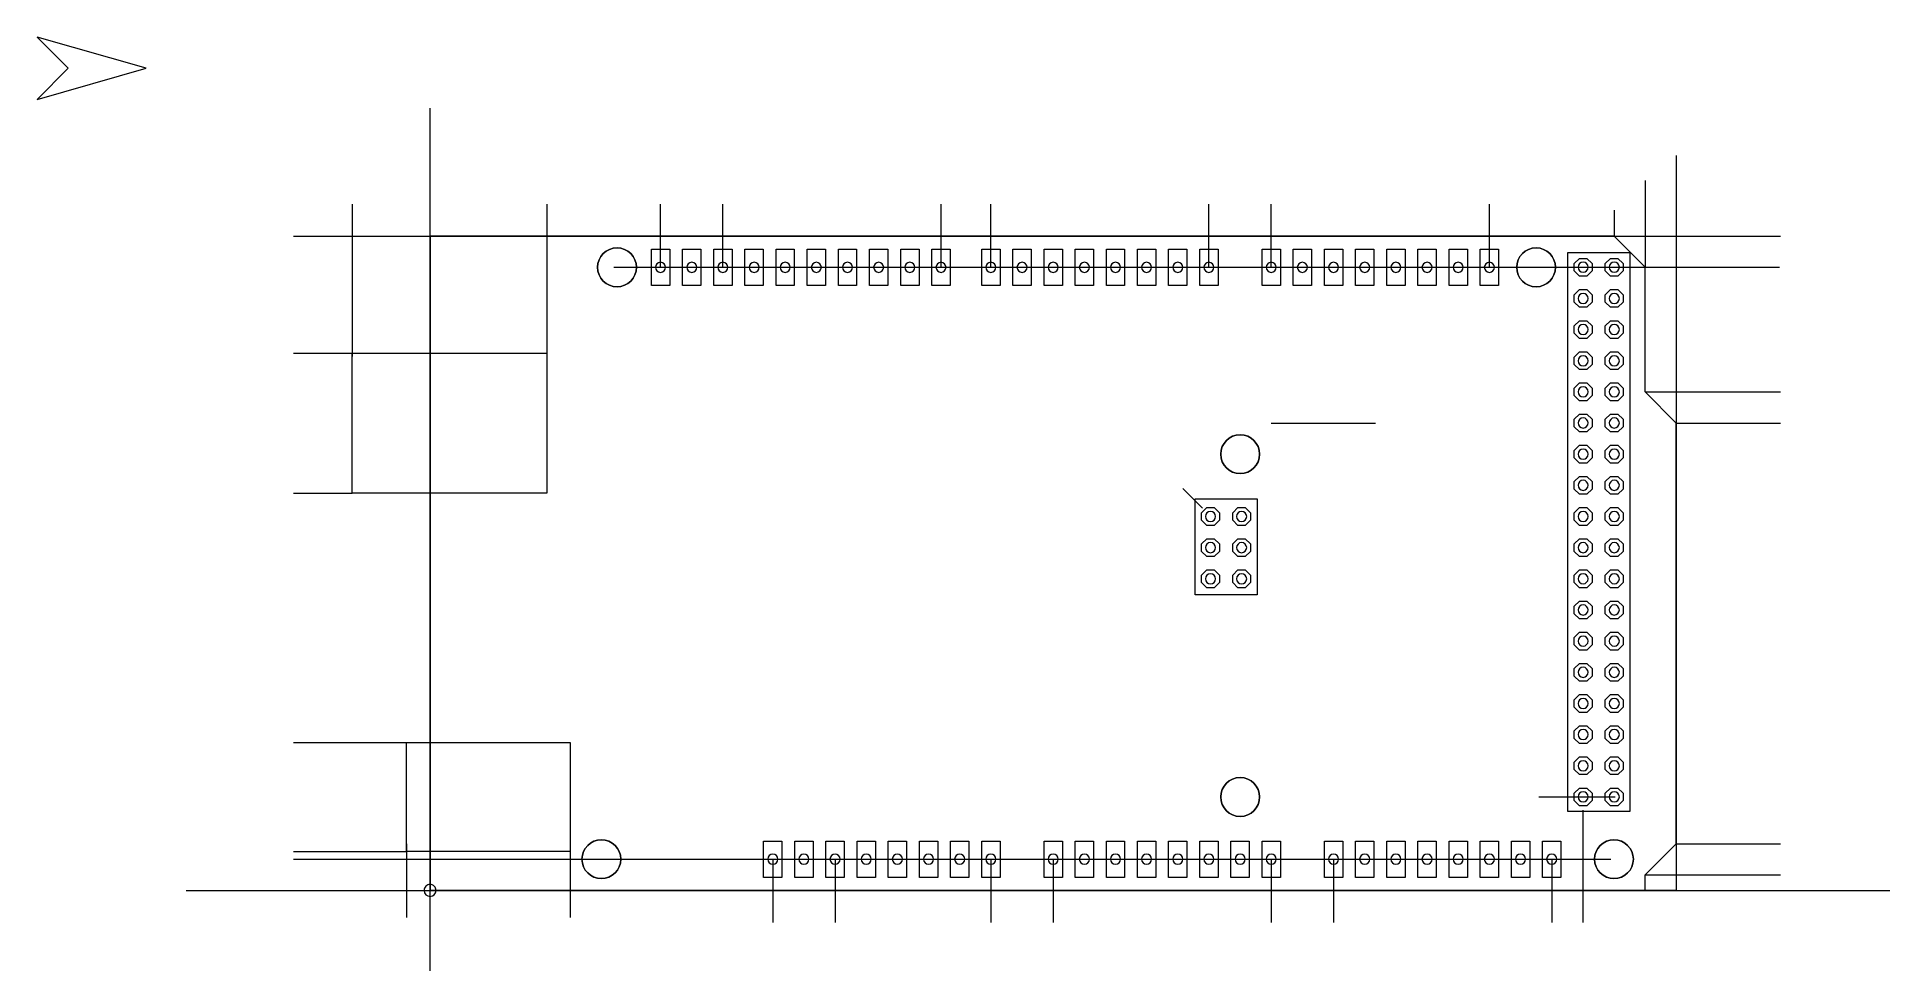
# Model space of a CAD drawing. Header units: millimetres. Extents: x -46 to 104, y -49 to 27.
import ezdxf

# ---------------------------------------------------------------- set-up
doc = ezdxf.new("R2010")
doc.units = ezdxf.units.MM
doc.layers.get('0').update_dxf_attribs({"linetype": 'CONTINUOUS', "lineweight": 0, "true_color": 0xffffff})
doc.layers.add('outline', color=2, linetype='CONTINUOUS', lineweight=0, true_color=0xffff00)
doc.layers.add('parts', color=3, linetype='CONTINUOUS', lineweight=0, true_color=0x00ff00)

msp = doc.modelspace()

# ---------------------------------------------------------------- linework, layer by layer
for centre in [(0.96, 8.7), (75.71, 8.7), (51.64, -6.5), (51.64, -34.38), (-0.31, -39.44), (82.04, -39.44)]:
    msp.add_circle(centre, 1.58)
at = {"layer": 'outline'}
for p, q in [((-14.25, 11.24), (87.11, 11.24)), ((-14.25, -41.98), (-14.25, 11.24)), ((87.11, 11.24), (87.11, -41.98)), ((87.11, -41.98), (-14.25, -41.98))]:
    msp.add_line(p, q, dxfattribs=at)
at = {"layer": 'parts'}
for p, q in [((-37.34, 24.89), (-46.21, 27.43)), ((-46.21, 27.43), (-43.68, 24.89)), ((-43.68, 24.89), (-46.21, 22.36)), ((-46.21, 22.36), (-37.34, 24.89)), ((-43.68, 24.89), (-43.68, 24.89)), ((-14.25, 11.24), (-14.25, 21.65)), ((87.11, 17.8), (87.11, -3.97)), ((84.58, 15.77), (84.58, 8.7)), ((-20.58, 13.85), (-20.58, 1.44)), ((-4.75, 13.85), (-4.75, 1.68)), ((4.5, 8.7), (4.5, 13.85)), ((9.57, 8.7), (9.57, 13.85)), ((27.31, 8.7), (27.31, 13.85)), ((31.36, 8.7), (31.36, 13.85)), ((49.1, 8.7), (49.1, 13.85)), ((54.17, 8.7), (54.17, 13.85)), ((71.91, 8.7), (71.91, 13.85)), ((82.07, 13.35), (82.07, 11.24)), ((-25.36, 11.24), (-14.25, 11.24)), ((82.07, 11.24), (-14.25, 11.24)), ((-14.25, 11.24), (-14.25, -41.98)), ((84.58, 8.7), (82.07, 11.24)), ((82.07, 11.24), (95.6, 11.24)), ((3.76, 10.19), (5.25, 10.19)), ((3.76, 7.21), (3.76, 10.19)), ((5.25, 10.19), (5.25, 7.21)), ((6.29, 10.19), (7.78, 10.19)), ((6.29, 7.21), (6.29, 10.19)), ((7.78, 10.19), (7.78, 7.21)), ((8.83, 10.19), (10.32, 10.19)), ((8.83, 7.21), (8.83, 10.19)), ((10.32, 10.19), (10.32, 7.21)), ((11.36, 10.19), (12.85, 10.19)), ((11.36, 7.21), (11.36, 10.19)), ((12.85, 10.19), (12.85, 7.21)), ((13.89, 10.19), (15.38, 10.19)), ((13.89, 7.21), (13.89, 10.19)), ((15.38, 10.19), (15.38, 7.21)), ((16.43, 10.19), (17.92, 10.19)), ((16.43, 7.21), (16.43, 10.19)), ((17.92, 10.19), (17.92, 7.21)), ((18.96, 10.19), (20.45, 10.19)), ((18.96, 7.21), (18.96, 10.19)), ((20.45, 10.19), (20.45, 7.21)), ((21.5, 10.19), (22.99, 10.19)), ((21.5, 7.21), (21.5, 10.19)), ((22.99, 10.19), (22.99, 7.21)), ((24.03, 10.19), (25.52, 10.19)), ((24.03, 7.21), (24.03, 10.19)), ((25.52, 10.19), (25.52, 7.21)), ((26.56, 10.19), (28.05, 10.19)), ((26.56, 7.21), (26.56, 10.19)), ((28.05, 10.19), (28.05, 7.21)), ((30.62, 10.19), (32.11, 10.19)), ((30.62, 7.21), (30.62, 10.19)), ((32.11, 10.19), (32.11, 7.21)), ((33.15, 10.19), (34.64, 10.19)), ((33.15, 7.21), (33.15, 10.19)), ((34.64, 10.19), (34.64, 7.21)), ((35.69, 10.19), (37.18, 10.19)), ((35.69, 7.21), (35.69, 10.19)), ((37.18, 10.19), (37.18, 7.21)), ((38.22, 10.19), (39.71, 10.19)), ((38.22, 7.21), (38.22, 10.19)), ((39.71, 10.19), (39.71, 7.21)), ((40.76, 10.19), (42.24, 10.19)), ((40.76, 7.21), (40.76, 10.19)), ((42.24, 10.19), (42.24, 7.21)), ((43.29, 10.19), (44.78, 10.19)), ((43.29, 7.21), (43.29, 10.19)), ((44.78, 10.19), (44.78, 7.21)), ((45.82, 10.19), (47.31, 10.19)), ((45.82, 7.21), (45.82, 10.19)), ((47.31, 10.19), (47.31, 7.21)), ((48.36, 10.19), (49.85, 10.19)), ((48.36, 7.21), (48.36, 10.19)), ((49.85, 10.19), (49.85, 7.21)), ((53.43, 10.19), (54.92, 10.19)), ((53.43, 7.21), (53.43, 10.19)), ((54.92, 10.19), (54.92, 7.21)), ((55.96, 10.19), (57.45, 10.19)), ((55.96, 7.21), (55.96, 10.19)), ((57.45, 10.19), (57.45, 7.21)), ((58.49, 10.19), (59.98, 10.19)), ((58.49, 7.21), (58.49, 10.19)), ((59.98, 10.19), (59.98, 7.21)), ((61.03, 10.19), (62.52, 10.19)), ((61.03, 7.21), (61.03, 10.19)), ((62.52, 10.19), (62.52, 7.21)), ((63.56, 10.19), (65.05, 10.19)), ((63.56, 7.21), (63.56, 10.19)), ((65.05, 10.19), (65.05, 7.21)), ((66.1, 10.19), (67.59, 10.19)), ((66.1, 7.21), (66.1, 10.19)), ((67.59, 10.19), (67.59, 7.21)), ((68.63, 10.19), (70.12, 10.19)), ((68.63, 7.21), (68.63, 10.19)), ((70.12, 10.19), (70.12, 7.21)), ((71.16, 10.19), (72.65, 10.19)), ((71.16, 7.21), (71.16, 10.19)), ((72.65, 10.19), (72.65, 7.21)), ((78.28, 9.9), (83.33, 9.9)), ((78.28, -35.57), (78.28, 9.9)), ((78.81, 9.01), (79.23, 9.43)), ((79.23, 9.43), (79.84, 9.43)), ((79.84, 9.43), (80.26, 9.01)), ((81.34, 9.01), (81.77, 9.43)), ((81.77, 9.43), (82.37, 9.43)), ((82.37, 9.43), (82.79, 9.01)), ((83.33, 9.9), (83.33, -35.57)), ((0.7, 8.7), (95.51, 8.7)), ((2.54, 8.7), (2.54, 8.7)), ((4.91, 8.7), (4.91, 8.7)), ((7.45, 8.7), (7.45, 8.7)), ((9.98, 8.7), (9.98, 8.7)), ((12.52, 8.7), (12.52, 8.7)), ((15.05, 8.7), (15.05, 8.7)), ((17.58, 8.7), (17.58, 8.7)), ((20.12, 8.7), (20.12, 8.7)), ((22.65, 8.7), (22.65, 8.7)), ((25.19, 8.7), (25.19, 8.7)), ((27.72, 8.7), (27.72, 8.7)), ((31.78, 8.7), (31.78, 8.7)), ((34.31, 8.7), (34.31, 8.7)), ((36.84, 8.7), (36.84, 8.7)), ((39.38, 8.7), (39.38, 8.7)), ((41.91, 8.7), (41.91, 8.7)), ((44.45, 8.7), (44.45, 8.7)), ((46.98, 8.7), (46.98, 8.7)), ((49.51, 8.7), (49.51, 8.7)), ((54.58, 8.7), (54.58, 8.7)), ((57.12, 8.7), (57.12, 8.7)), ((59.65, 8.7), (59.65, 8.7)), ((62.18, 8.7), (62.18, 8.7)), ((64.72, 8.7), (64.72, 8.7)), ((67.25, 8.7), (67.25, 8.7)), ((69.79, 8.7), (69.79, 8.7)), ((72.32, 8.7), (72.32, 8.7)), ((77.29, 8.7), (77.29, 8.7)), ((78.81, 8.41), (78.81, 9.01)), ((79.23, 7.98), (78.81, 8.41)), ((79.84, 7.98), (79.23, 7.98)), ((80.26, 8.41), (79.84, 7.98)), ((79.95, 8.71), (79.95, 8.71)), ((80.26, 9.01), (80.26, 8.41)), ((81.34, 8.41), (81.34, 9.01)), ((81.77, 7.98), (81.34, 8.41)), ((82.37, 7.98), (81.77, 7.98)), ((82.79, 8.41), (82.37, 7.98)), ((82.48, 8.71), (82.48, 8.71)), ((82.79, 9.01), (82.79, 8.41)), ((84.58, -1.43), (84.58, 8.7)), ((5.25, 7.21), (3.76, 7.21)), ((7.78, 7.21), (6.29, 7.21)), ((10.32, 7.21), (8.83, 7.21)), ((12.85, 7.21), (11.36, 7.21)), ((15.38, 7.21), (13.89, 7.21)), ((17.92, 7.21), (16.43, 7.21)), ((20.45, 7.21), (18.96, 7.21)), ((22.99, 7.21), (21.5, 7.21)), ((25.52, 7.21), (24.03, 7.21)), ((28.05, 7.21), (26.56, 7.21)), ((32.11, 7.21), (30.62, 7.21)), ((34.64, 7.21), (33.15, 7.21)), ((37.18, 7.21), (35.69, 7.21)), ((39.71, 7.21), (38.22, 7.21)), ((42.24, 7.21), (40.76, 7.21)), ((44.78, 7.21), (43.29, 7.21)), ((47.31, 7.21), (45.82, 7.21)), ((49.85, 7.21), (48.36, 7.21)), ((54.92, 7.21), (53.43, 7.21)), ((57.45, 7.21), (55.96, 7.21)), ((59.98, 7.21), (58.49, 7.21)), ((62.52, 7.21), (61.03, 7.21)), ((65.05, 7.21), (63.56, 7.21)), ((67.59, 7.21), (66.1, 7.21)), ((70.12, 7.21), (68.63, 7.21)), ((72.65, 7.21), (71.16, 7.21)), ((78.81, 6.47), (79.23, 6.9)), ((78.81, 5.87), (78.81, 6.47)), ((79.23, 6.9), (79.84, 6.9)), ((79.84, 6.9), (80.26, 6.47)), ((79.95, 6.17), (79.95, 6.17)), ((80.26, 6.47), (80.26, 5.87)), ((81.34, 6.47), (81.77, 6.9)), ((81.34, 5.87), (81.34, 6.47)), ((81.77, 6.9), (82.37, 6.9)), ((82.37, 6.9), (82.79, 6.47)), ((82.48, 6.17), (82.48, 6.17)), ((82.79, 6.47), (82.79, 5.87)), ((79.23, 5.45), (78.81, 5.87)), ((79.84, 5.45), (79.23, 5.45)), ((80.26, 5.87), (79.84, 5.45)), ((81.77, 5.45), (81.34, 5.87)), ((82.37, 5.45), (81.77, 5.45)), ((82.79, 5.87), (82.37, 5.45)), ((78.81, 3.94), (79.23, 4.36)), ((78.81, 3.34), (78.81, 3.94)), ((79.23, 2.91), (78.81, 3.34)), ((79.23, 4.36), (79.84, 4.36)), ((79.84, 4.36), (80.26, 3.94)), ((80.26, 3.34), (79.84, 2.91)), ((79.95, 3.64), (79.95, 3.64)), ((80.26, 3.94), (80.26, 3.34)), ((81.34, 3.94), (81.77, 4.36)), ((81.34, 3.34), (81.34, 3.94)), ((81.77, 2.91), (81.34, 3.34)), ((81.77, 4.36), (82.37, 4.36)), ((82.37, 4.36), (82.79, 3.94)), ((82.79, 3.34), (82.37, 2.91)), ((82.48, 3.64), (82.48, 3.64)), ((82.79, 3.94), (82.79, 3.34)), ((-25.36, 1.73), (-20.58, 1.73)), ((-20.58, 1.73), (-4.75, 1.73)), ((-20.58, -9.67), (-20.58, 1.73)), ((-4.75, 1.73), (-4.75, -9.67)), ((78.81, 1.4), (79.23, 1.83)), ((79.84, 2.91), (79.23, 2.91)), ((79.23, 1.83), (79.84, 1.83)), ((79.84, 1.83), (80.26, 1.4)), ((81.34, 1.4), (81.77, 1.83)), ((82.37, 2.91), (81.77, 2.91)), ((81.77, 1.83), (82.37, 1.83)), ((82.37, 1.83), (82.79, 1.4)), ((78.81, 0.8), (78.81, 1.4)), ((79.23, 0.38), (78.81, 0.8)), ((79.84, 0.38), (79.23, 0.38)), ((80.26, 0.8), (79.84, 0.38)), ((79.95, 1.1), (79.95, 1.1)), ((80.26, 1.4), (80.26, 0.8)), ((81.34, 0.8), (81.34, 1.4)), ((81.77, 0.38), (81.34, 0.8)), ((82.37, 0.38), (81.77, 0.38)), ((82.79, 0.8), (82.37, 0.38)), ((82.48, 1.1), (82.48, 1.1)), ((82.79, 1.4), (82.79, 0.8)), ((78.81, -1.13), (79.23, -0.7)), ((78.81, -1.73), (78.81, -1.13)), ((79.23, -0.7), (79.84, -0.7)), ((79.84, -0.7), (80.26, -1.13)), ((79.95, -1.43), (79.95, -1.43)), ((80.26, -1.13), (80.26, -1.73)), ((81.34, -1.13), (81.77, -0.7)), ((81.34, -1.73), (81.34, -1.13)), ((81.77, -0.7), (82.37, -0.7)), ((82.37, -0.7), (82.79, -1.13)), ((82.48, -1.43), (82.48, -1.43)), ((82.79, -1.13), (82.79, -1.73)), ((87.11, -3.97), (84.58, -1.43)), ((84.58, -1.43), (95.6, -1.43)), ((79.23, -2.16), (78.81, -1.73)), ((79.84, -2.16), (79.23, -2.16)), ((80.26, -1.73), (79.84, -2.16)), ((81.77, -2.16), (81.34, -1.73)), ((82.37, -2.16), (81.77, -2.16)), ((82.79, -1.73), (82.37, -2.16)), ((54.17, -3.97), (62.66, -3.97)), ((78.81, -3.66), (79.23, -3.24)), ((78.81, -4.26), (78.81, -3.66)), ((79.23, -4.69), (78.81, -4.26)), ((79.23, -3.24), (79.84, -3.24)), ((79.84, -3.24), (80.26, -3.66)), ((80.26, -4.26), (79.84, -4.69)), ((79.95, -3.96), (79.95, -3.96)), ((80.26, -3.66), (80.26, -4.26)), ((81.34, -3.66), (81.77, -3.24)), ((81.34, -4.26), (81.34, -3.66)), ((81.77, -4.69), (81.34, -4.26)), ((81.77, -3.24), (82.37, -3.24)), ((82.37, -3.24), (82.79, -3.66)), ((82.79, -4.26), (82.37, -4.69)), ((82.48, -3.96), (82.48, -3.96)), ((82.79, -3.66), (82.79, -4.26)), ((87.11, -38.18), (87.11, -3.97)), ((87.11, -3.97), (95.6, -3.97)), ((78.81, -6.2), (79.23, -5.77)), ((79.84, -4.69), (79.23, -4.69)), ((79.23, -5.77), (79.84, -5.77)), ((79.84, -5.77), (80.26, -6.2)), ((81.34, -6.2), (81.77, -5.77)), ((82.37, -4.69), (81.77, -4.69)), ((81.77, -5.77), (82.37, -5.77)), ((82.37, -5.77), (82.79, -6.2)), ((53.22, -6.5), (53.22, -6.5)), ((78.81, -6.8), (78.81, -6.2)), ((79.23, -7.22), (78.81, -6.8)), ((79.84, -7.22), (79.23, -7.22)), ((80.26, -6.8), (79.84, -7.22)), ((79.95, -6.5), (79.95, -6.5)), ((80.26, -6.2), (80.26, -6.8)), ((81.34, -6.8), (81.34, -6.2)), ((81.77, -7.22), (81.34, -6.8)), ((82.37, -7.22), (81.77, -7.22)), ((82.79, -6.8), (82.37, -7.22)), ((82.48, -6.5), (82.48, -6.5)), ((82.79, -6.2), (82.79, -6.8)), ((78.81, -8.73), (79.23, -8.31)), ((78.81, -9.33), (78.81, -8.73)), ((79.23, -8.31), (79.84, -8.31)), ((79.84, -8.31), (80.26, -8.73)), ((79.95, -9.03), (79.95, -9.03)), ((80.26, -8.73), (80.26, -9.33)), ((81.34, -8.73), (81.77, -8.31)), ((81.34, -9.33), (81.34, -8.73)), ((81.77, -8.31), (82.37, -8.31)), ((82.37, -8.31), (82.79, -8.73)), ((82.48, -9.03), (82.48, -9.03)), ((82.79, -8.73), (82.79, -9.33)), ((-25.36, -9.67), (-20.58, -9.67)), ((-4.75, -9.67), (-20.58, -9.67)), ((46.98, -9.29), (48.57, -10.88)), ((47.97, -10.14), (53.03, -10.14)), ((47.97, -17.93), (47.97, -10.14)), ((53.03, -10.14), (53.03, -17.93)), ((79.23, -9.76), (78.81, -9.33)), ((79.84, -9.76), (79.23, -9.76)), ((80.26, -9.33), (79.84, -9.76)), ((81.77, -9.76), (81.34, -9.33)), ((82.37, -9.76), (81.77, -9.76)), ((82.79, -9.33), (82.37, -9.76)), ((48.5, -11.27), (48.93, -10.84)), ((48.5, -11.87), (48.5, -11.27)), ((48.93, -12.3), (48.5, -11.87)), ((48.93, -10.84), (49.53, -10.84)), ((49.53, -10.84), (49.95, -11.27)), ((49.95, -11.87), (49.53, -12.3)), ((49.64, -11.57), (49.64, -11.57)), ((49.95, -11.27), (49.95, -11.87)), ((51.04, -11.27), (51.46, -10.84)), ((51.04, -11.87), (51.04, -11.27)), ((51.46, -12.3), (51.04, -11.87)), ((51.46, -10.84), (52.06, -10.84)), ((52.06, -10.84), (52.49, -11.27)), ((52.49, -11.87), (52.06, -12.3)), ((52.17, -11.57), (52.17, -11.57)), ((52.49, -11.27), (52.49, -11.87)), ((78.81, -11.27), (79.23, -10.84)), ((78.81, -11.87), (78.81, -11.27)), ((79.23, -12.29), (78.81, -11.87)), ((79.23, -10.84), (79.84, -10.84)), ((79.84, -10.84), (80.26, -11.27)), ((80.26, -11.87), (79.84, -12.29)), ((79.95, -11.57), (79.95, -11.57)), ((80.26, -11.27), (80.26, -11.87)), ((81.34, -11.27), (81.77, -10.84)), ((81.34, -11.87), (81.34, -11.27)), ((81.77, -12.29), (81.34, -11.87)), ((81.77, -10.84), (82.37, -10.84)), ((82.37, -10.84), (82.79, -11.27)), ((82.79, -11.87), (82.37, -12.29)), ((82.48, -11.57), (82.48, -11.57)), ((82.79, -11.27), (82.79, -11.87)), ((48.5, -13.8), (48.93, -13.38)), ((49.53, -12.3), (48.93, -12.3)), ((48.93, -13.38), (49.53, -13.38)), ((49.53, -13.38), (49.95, -13.8)), ((51.04, -13.8), (51.46, -13.38)), ((52.06, -12.3), (51.46, -12.3)), ((51.46, -13.38), (52.06, -13.38)), ((52.06, -13.38), (52.49, -13.8)), ((78.81, -13.8), (79.23, -13.37)), ((79.84, -12.29), (79.23, -12.29)), ((79.23, -13.37), (79.84, -13.37)), ((79.84, -13.37), (80.26, -13.8)), ((81.34, -13.8), (81.77, -13.37)), ((82.37, -12.29), (81.77, -12.29)), ((81.77, -13.37), (82.37, -13.37)), ((82.37, -13.37), (82.79, -13.8)), ((48.5, -14.4), (48.5, -13.8)), ((48.93, -14.83), (48.5, -14.4)), ((49.53, -14.83), (48.93, -14.83)), ((49.95, -14.4), (49.53, -14.83)), ((49.64, -14.1), (49.64, -14.1)), ((49.95, -13.8), (49.95, -14.4)), ((51.04, -14.4), (51.04, -13.8)), ((51.46, -14.83), (51.04, -14.4)), ((52.06, -14.83), (51.46, -14.83)), ((52.49, -14.4), (52.06, -14.83)), ((52.17, -14.1), (52.17, -14.1)), ((52.49, -13.8), (52.49, -14.4)), ((78.81, -14.4), (78.81, -13.8)), ((79.23, -14.83), (78.81, -14.4)), ((79.84, -14.83), (79.23, -14.83)), ((80.26, -14.4), (79.84, -14.83)), ((79.95, -14.1), (79.95, -14.1)), ((80.26, -13.8), (80.26, -14.4)), ((81.34, -14.4), (81.34, -13.8)), ((81.77, -14.83), (81.34, -14.4)), ((82.37, -14.83), (81.77, -14.83)), ((82.79, -14.4), (82.37, -14.83)), ((82.48, -14.1), (82.48, -14.1)), ((82.79, -13.8), (82.79, -14.4)), ((48.5, -16.34), (48.93, -15.91)), ((48.5, -16.94), (48.5, -16.34)), ((48.93, -15.91), (49.53, -15.91)), ((49.53, -15.91), (49.95, -16.34)), ((49.95, -16.34), (49.95, -16.94)), ((51.04, -16.34), (51.46, -15.91)), ((51.04, -16.94), (51.04, -16.34)), ((51.46, -15.91), (52.06, -15.91)), ((52.06, -15.91), (52.49, -16.34)), ((52.49, -16.34), (52.49, -16.94)), ((78.81, -16.33), (79.23, -15.91)), ((78.81, -16.93), (78.81, -16.33)), ((79.23, -15.91), (79.84, -15.91)), ((79.84, -15.91), (80.26, -16.33)), ((80.26, -16.33), (80.26, -16.93)), ((81.34, -16.33), (81.77, -15.91)), ((81.34, -16.93), (81.34, -16.33)), ((81.77, -15.91), (82.37, -15.91)), ((82.37, -15.91), (82.79, -16.33)), ((82.79, -16.33), (82.79, -16.93)), ((53.03, -17.93), (47.97, -17.93)), ((48.93, -17.36), (48.5, -16.94)), ((49.53, -17.36), (48.93, -17.36)), ((49.95, -16.94), (49.53, -17.36)), ((49.64, -16.64), (49.64, -16.64)), ((51.46, -17.36), (51.04, -16.94)), ((52.06, -17.36), (51.46, -17.36)), ((52.49, -16.94), (52.06, -17.36)), ((52.17, -16.64), (52.17, -16.64)), ((79.23, -17.36), (78.81, -16.93)), ((79.84, -17.36), (79.23, -17.36)), ((80.26, -16.93), (79.84, -17.36)), ((79.95, -16.63), (79.95, -16.63)), ((81.77, -17.36), (81.34, -16.93)), ((82.37, -17.36), (81.77, -17.36)), ((82.79, -16.93), (82.37, -17.36)), ((82.48, -16.63), (82.48, -16.63)), ((78.81, -18.87), (79.23, -18.44)), ((78.81, -19.47), (78.81, -18.87)), ((79.23, -19.89), (78.81, -19.47)), ((79.23, -18.44), (79.84, -18.44)), ((79.84, -18.44), (80.26, -18.87)), ((80.26, -19.47), (79.84, -19.89)), ((79.95, -19.17), (79.95, -19.17)), ((80.26, -18.87), (80.26, -19.47)), ((81.34, -18.87), (81.77, -18.44)), ((81.34, -19.47), (81.34, -18.87)), ((81.77, -19.89), (81.34, -19.47)), ((81.77, -18.44), (82.37, -18.44)), ((82.37, -18.44), (82.79, -18.87)), ((82.79, -19.47), (82.37, -19.89)), ((82.48, -19.17), (82.48, -19.17)), ((82.79, -18.87), (82.79, -19.47)), ((78.81, -21.4), (79.23, -20.98)), ((79.84, -19.89), (79.23, -19.89)), ((79.23, -20.98), (79.84, -20.98)), ((79.84, -20.98), (80.26, -21.4)), ((81.34, -21.4), (81.77, -20.98)), ((82.37, -19.89), (81.77, -19.89)), ((81.77, -20.98), (82.37, -20.98)), ((82.37, -20.98), (82.79, -21.4)), ((78.81, -22), (78.81, -21.4)), ((79.23, -22.43), (78.81, -22)), ((79.84, -22.43), (79.23, -22.43)), ((80.26, -22), (79.84, -22.43)), ((79.95, -21.7), (79.95, -21.7)), ((80.26, -21.4), (80.26, -22)), ((81.34, -22), (81.34, -21.4)), ((81.77, -22.43), (81.34, -22)), ((82.37, -22.43), (81.77, -22.43)), ((82.79, -22), (82.37, -22.43)), ((82.48, -21.7), (82.48, -21.7)), ((82.79, -21.4), (82.79, -22)), ((78.81, -23.94), (79.23, -23.51)), ((78.81, -24.54), (78.81, -23.94)), ((79.23, -23.51), (79.84, -23.51)), ((79.84, -23.51), (80.26, -23.94)), ((80.26, -23.94), (80.26, -24.54)), ((81.34, -23.94), (81.77, -23.51)), ((81.34, -24.54), (81.34, -23.94)), ((81.77, -23.51), (82.37, -23.51)), ((82.37, -23.51), (82.79, -23.94)), ((82.79, -23.94), (82.79, -24.54)), ((79.23, -24.96), (78.81, -24.54)), ((79.84, -24.96), (79.23, -24.96)), ((80.26, -24.54), (79.84, -24.96)), ((79.95, -24.24), (79.95, -24.24)), ((81.77, -24.96), (81.34, -24.54)), ((82.37, -24.96), (81.77, -24.96)), ((82.79, -24.54), (82.37, -24.96)), ((82.48, -24.24), (82.48, -24.24)), ((78.81, -26.47), (79.23, -26.05)), ((78.81, -27.07), (78.81, -26.47)), ((79.23, -27.5), (78.81, -27.07)), ((79.23, -26.05), (79.84, -26.05)), ((79.84, -26.05), (80.26, -26.47)), ((80.26, -27.07), (79.84, -27.5)), ((79.95, -26.77), (79.95, -26.77)), ((80.26, -26.47), (80.26, -27.07)), ((81.34, -26.47), (81.77, -26.05)), ((81.34, -27.07), (81.34, -26.47)), ((81.77, -27.5), (81.34, -27.07)), ((81.77, -26.05), (82.37, -26.05)), ((82.37, -26.05), (82.79, -26.47)), ((82.79, -27.07), (82.37, -27.5)), ((82.48, -26.77), (82.48, -26.77)), ((82.79, -26.47), (82.79, -27.07)), ((78.81, -29), (79.23, -28.58)), ((79.84, -27.5), (79.23, -27.5)), ((79.23, -28.58), (79.84, -28.58)), ((79.84, -28.58), (80.26, -29)), ((81.34, -29), (81.77, -28.58)), ((82.37, -27.5), (81.77, -27.5)), ((81.77, -28.58), (82.37, -28.58)), ((82.37, -28.58), (82.79, -29)), ((-25.36, -29.94), (-16.15, -29.94)), ((-16.15, -29.94), (-2.85, -29.94)), ((-16.15, -38.81), (-16.15, -29.94)), ((-2.85, -29.94), (-2.85, -38.81)), ((78.81, -29.61), (78.81, -29)), ((79.23, -30.03), (78.81, -29.61)), ((79.84, -30.03), (79.23, -30.03)), ((80.26, -29.61), (79.84, -30.03)), ((79.95, -29.3), (79.95, -29.3)), ((80.26, -29), (80.26, -29.61)), ((81.34, -29.61), (81.34, -29)), ((81.77, -30.03), (81.34, -29.61)), ((82.37, -30.03), (81.77, -30.03)), ((82.79, -29.61), (82.37, -30.03)), ((82.48, -29.3), (82.48, -29.3)), ((82.79, -29), (82.79, -29.61)), ((78.81, -31.54), (79.23, -31.11)), ((78.81, -32.14), (78.81, -31.54)), ((79.23, -31.11), (79.84, -31.11)), ((79.84, -31.11), (80.26, -31.54)), ((80.26, -31.54), (80.26, -32.14)), ((81.34, -31.54), (81.77, -31.11)), ((81.34, -32.14), (81.34, -31.54)), ((81.77, -31.11), (82.37, -31.11)), ((82.37, -31.11), (82.79, -31.54)), ((82.79, -31.54), (82.79, -32.14)), ((79.23, -32.56), (78.81, -32.14)), ((79.84, -32.56), (79.23, -32.56)), ((80.26, -32.14), (79.84, -32.56)), ((79.95, -31.84), (79.95, -31.84)), ((81.77, -32.56), (81.34, -32.14)), ((82.37, -32.56), (81.77, -32.56)), ((82.79, -32.14), (82.37, -32.56)), ((82.48, -31.84), (82.48, -31.84)), ((53.22, -34.38), (53.22, -34.38)), ((75.94, -34.37), (82.14, -34.37)), ((78.81, -34.07), (79.23, -33.65)), ((78.81, -34.67), (78.81, -34.07)), ((79.23, -33.65), (79.84, -33.65)), ((79.84, -33.65), (80.26, -34.07)), ((79.95, -34.37), (79.95, -34.37)), ((80.26, -34.07), (80.26, -34.67)), ((81.34, -34.07), (81.77, -33.65)), ((81.34, -34.67), (81.34, -34.07)), ((81.77, -33.65), (82.37, -33.65)), ((82.37, -33.65), (82.79, -34.07)), ((82.48, -34.37), (82.48, -34.37)), ((82.79, -34.07), (82.79, -34.67)), ((83.33, -35.57), (78.28, -35.57)), ((79.23, -35.1), (78.81, -34.67)), ((79.84, -35.1), (79.23, -35.1)), ((79.51, -35.45), (79.51, -44.59)), ((80.26, -34.67), (79.84, -35.1)), ((81.77, -35.1), (81.34, -34.67)), ((82.37, -35.1), (81.77, -35.1)), ((82.79, -34.67), (82.37, -35.1)), ((-25.36, -38.81), (-16.15, -38.81)), ((-16.15, -38.18), (-16.15, -41.98)), ((-2.85, -38.81), (-16.15, -38.81)), ((-2.85, -38.18), (-2.85, -41.98)), ((12.88, -37.96), (14.37, -37.96)), ((12.88, -40.93), (12.88, -37.96)), ((14.37, -37.96), (14.37, -40.93)), ((15.42, -37.96), (16.9, -37.96)), ((15.42, -40.93), (15.42, -37.96)), ((16.9, -37.96), (16.9, -40.93)), ((17.95, -37.96), (19.44, -37.96)), ((17.95, -40.93), (17.95, -37.96)), ((19.44, -37.96), (19.44, -40.93)), ((20.48, -37.96), (21.97, -37.96)), ((20.48, -40.93), (20.48, -37.96)), ((21.97, -37.96), (21.97, -40.93)), ((23.02, -37.96), (24.51, -37.96)), ((23.02, -40.93), (23.02, -37.96)), ((24.51, -37.96), (24.51, -40.93)), ((25.55, -37.96), (27.04, -37.96)), ((25.55, -40.93), (25.55, -37.96)), ((27.04, -37.96), (27.04, -40.93)), ((28.09, -37.96), (29.57, -37.96)), ((28.09, -40.93), (28.09, -37.96)), ((29.57, -37.96), (29.57, -40.93)), ((30.62, -37.96), (32.11, -37.96)), ((30.62, -40.93), (30.62, -37.96)), ((32.11, -37.96), (32.11, -40.93)), ((35.69, -37.96), (37.18, -37.96)), ((35.69, -40.93), (35.69, -37.96)), ((37.18, -37.96), (37.18, -40.93)), ((38.22, -37.96), (39.71, -37.96)), ((38.22, -40.93), (38.22, -37.96)), ((39.71, -37.96), (39.71, -40.93)), ((40.76, -37.96), (42.24, -37.96)), ((40.76, -40.93), (40.76, -37.96)), ((42.24, -37.96), (42.24, -40.93)), ((43.29, -37.96), (44.78, -37.96)), ((43.29, -40.93), (43.29, -37.96)), ((44.78, -37.96), (44.78, -40.93)), ((45.82, -37.96), (47.31, -37.96)), ((45.82, -40.93), (45.82, -37.96)), ((47.31, -37.96), (47.31, -40.93)), ((48.36, -37.96), (49.85, -37.96)), ((48.36, -40.93), (48.36, -37.96)), ((49.85, -37.96), (49.85, -40.93)), ((50.89, -37.96), (52.38, -37.96)), ((50.89, -40.93), (50.89, -37.96)), ((52.38, -37.96), (52.38, -40.93)), ((53.43, -37.96), (54.92, -37.96)), ((53.43, -40.93), (53.43, -37.96)), ((54.92, -37.96), (54.92, -40.93)), ((58.49, -37.96), (59.98, -37.96)), ((58.49, -40.93), (58.49, -37.96)), ((59.98, -37.96), (59.98, -40.93)), ((61.03, -37.96), (62.52, -37.96)), ((61.03, -40.93), (61.03, -37.96)), ((62.52, -37.96), (62.52, -40.93)), ((63.56, -37.96), (65.05, -37.96)), ((63.56, -40.93), (63.56, -37.96)), ((65.05, -37.96), (65.05, -40.93)), ((66.1, -37.96), (67.59, -37.96)), ((66.1, -40.93), (66.1, -37.96)), ((67.59, -37.96), (67.59, -40.93)), ((68.63, -37.96), (70.12, -37.96)), ((68.63, -40.93), (68.63, -37.96)), ((70.12, -37.96), (70.12, -40.93)), ((71.16, -37.96), (72.65, -37.96)), ((71.16, -40.93), (71.16, -37.96)), ((72.65, -37.96), (72.65, -40.93)), ((73.7, -37.96), (75.19, -37.96)), ((73.7, -40.93), (73.7, -37.96)), ((75.19, -37.96), (75.19, -40.93)), ((76.23, -37.96), (77.72, -37.96)), ((76.23, -40.93), (76.23, -37.96)), ((77.72, -37.96), (77.72, -40.93)), ((84.58, -40.71), (87.11, -38.18)), ((87.11, -38.18), (95.6, -38.18)), ((-25.36, -39.44), (81.78, -39.44)), ((1.27, -39.44), (1.27, -39.44)), ((13.63, -39.44), (13.63, -44.59)), ((14.04, -39.44), (14.04, -39.44)), ((16.57, -39.44), (16.57, -39.44)), ((18.69, -39.44), (18.69, -44.59)), ((19.11, -39.44), (19.11, -39.44)), ((21.64, -39.44), (21.64, -39.44)), ((24.17, -39.44), (24.17, -39.44)), ((26.71, -39.44), (26.71, -39.44)), ((29.24, -39.44), (29.24, -39.44)), ((31.36, -39.44), (31.36, -44.59)), ((31.78, -39.44), (31.78, -39.44)), ((36.43, -39.44), (36.43, -44.59)), ((36.84, -39.44), (36.84, -39.44)), ((39.38, -39.44), (39.38, -39.44)), ((41.91, -39.44), (41.91, -39.44)), ((44.45, -39.44), (44.45, -39.44)), ((46.98, -39.44), (46.98, -39.44)), ((49.51, -39.44), (49.51, -39.44)), ((52.05, -39.44), (52.05, -39.44)), ((54.17, -39.44), (54.17, -44.59)), ((54.58, -39.44), (54.58, -39.44)), ((59.24, -39.44), (59.24, -44.59)), ((59.65, -39.44), (59.65, -39.44)), ((62.18, -39.44), (62.18, -39.44)), ((64.72, -39.44), (64.72, -39.44)), ((67.25, -39.44), (67.25, -39.44)), ((69.79, -39.44), (69.79, -39.44)), ((72.32, -39.44), (72.32, -39.44)), ((74.85, -39.44), (74.85, -39.44)), ((76.98, -39.44), (76.98, -44.59)), ((77.39, -39.44), (77.39, -39.44)), ((83.63, -39.44), (83.63, -39.44)), ((-34.09, -41.98), (-14.25, -41.98)), ((-16.15, -41.98), (-16.15, -44.17)), ((-14.25, -41.98), (84.58, -41.98)), ((-14.25, -48.53), (-14.25, -41.98)), ((-13.76, -41.98), (-13.76, -41.98)), ((-2.85, -41.98), (-2.85, -44.17)), ((14.37, -40.93), (12.88, -40.93)), ((16.9, -40.93), (15.42, -40.93)), ((19.44, -40.93), (17.95, -40.93)), ((21.97, -40.93), (20.48, -40.93)), ((24.51, -40.93), (23.02, -40.93)), ((27.04, -40.93), (25.55, -40.93)), ((29.57, -40.93), (28.09, -40.93)), ((32.11, -40.93), (30.62, -40.93)), ((37.18, -40.93), (35.69, -40.93)), ((39.71, -40.93), (38.22, -40.93)), ((42.24, -40.93), (40.76, -40.93)), ((44.78, -40.93), (43.29, -40.93)), ((47.31, -40.93), (45.82, -40.93)), ((49.85, -40.93), (48.36, -40.93)), ((52.38, -40.93), (50.89, -40.93)), ((54.92, -40.93), (53.43, -40.93)), ((59.98, -40.93), (58.49, -40.93)), ((62.52, -40.93), (61.03, -40.93)), ((65.05, -40.93), (63.56, -40.93)), ((67.59, -40.93), (66.1, -40.93)), ((70.12, -40.93), (68.63, -40.93)), ((72.65, -40.93), (71.16, -40.93)), ((75.19, -40.93), (73.7, -40.93)), ((77.72, -40.93), (76.23, -40.93)), ((84.58, -41.98), (84.58, -40.71)), ((84.58, -40.71), (95.6, -40.71)), ((84.58, -41.98), (104.49, -41.98))]:
    msp.add_line(p, q, dxfattribs=at)
for centre, radius, start, end in [((0.96, 8.7), 1.58, 90.0001, 179.9999), ((0.96, 8.7), 1.58, 0.0002, 89.9998), ((4.5, 8.7), 0.411, 90.0001, 179.9997), ((4.5, 8.7), 0.411, 0.0003, 89.9999), ((7.04, 8.7), 0.411, 90.0001, 179.9997), ((7.04, 8.7), 0.411, 0.0003, 89.9999), ((9.57, 8.7), 0.411, 90.0001, 179.9997), ((9.57, 8.7), 0.411, 0.0003, 89.9999), ((12.11, 8.7), 0.411, 90.0001, 179.9997), ((12.11, 8.7), 0.411, 0.0003, 89.9999), ((14.64, 8.7), 0.411, 90.0001, 179.9997), ((14.64, 8.7), 0.411, 0.0003, 89.9999), ((17.17, 8.7), 0.411, 90.0001, 179.9997), ((17.17, 8.7), 0.411, 0.0003, 89.9999), ((19.71, 8.7), 0.411, 90.0001, 179.9997), ((19.71, 8.7), 0.411, 0.0003, 89.9999), ((22.24, 8.7), 0.411, 90.0001, 179.9997), ((22.24, 8.7), 0.411, 0.0003, 89.9999), ((24.78, 8.7), 0.411, 90.0001, 179.9997), ((24.78, 8.7), 0.411, 0.0003, 89.9999), ((27.31, 8.7), 0.411, 90.0001, 179.9997), ((27.31, 8.7), 0.411, 0.0003, 89.9999), ((31.36, 8.7), 0.411, 90.0001, 179.9997), ((31.36, 8.7), 0.411, 0.0003, 89.9999), ((33.9, 8.7), 0.411, 90.0001, 179.9997), ((33.9, 8.7), 0.411, 0.0003, 89.9999), ((36.43, 8.7), 0.411, 90.0001, 179.9997), ((36.43, 8.7), 0.411, 0.0003, 89.9999), ((38.97, 8.7), 0.411, 90.0001, 179.9997), ((38.97, 8.7), 0.411, 0.0003, 89.9999), ((41.5, 8.7), 0.411, 90.0001, 179.9997), ((41.5, 8.7), 0.411, 0.0003, 89.9999), ((44.03, 8.7), 0.411, 90.0001, 179.9997), ((44.03, 8.7), 0.411, 0.0003, 89.9999), ((46.57, 8.7), 0.411, 90.0001, 179.9997), ((46.57, 8.7), 0.411, 0.0003, 89.9999), ((49.1, 8.7), 0.411, 90.0001, 179.9997), ((49.1, 8.7), 0.411, 0.0003, 89.9999), ((54.17, 8.7), 0.411, 90.0001, 179.9997), ((54.17, 8.7), 0.411, 0.0003, 89.9999), ((56.7, 8.7), 0.411, 90.0001, 179.9997), ((56.7, 8.7), 0.411, 0.0003, 89.9999), ((59.24, 8.7), 0.411, 90.0001, 179.9997), ((59.24, 8.7), 0.411, 0.0003, 89.9999), ((61.77, 8.7), 0.411, 90.0001, 179.9997), ((61.77, 8.7), 0.411, 0.0003, 89.9999), ((64.31, 8.7), 0.411, 90.0001, 179.9997), ((64.31, 8.7), 0.411, 0.0003, 89.9999), ((66.84, 8.7), 0.411, 90.0001, 179.9997), ((66.84, 8.7), 0.411, 0.0003, 89.9999), ((69.37, 8.7), 0.411, 90.0001, 179.9997), ((69.37, 8.7), 0.411, 0.0003, 89.9999), ((71.91, 8.7), 0.411, 90.0001, 179.9997), ((71.91, 8.7), 0.411, 0.0003, 89.9999), ((75.71, 8.7), 1.58, 90.0001, 179.9999), ((75.71, 8.7), 1.58, 0.0002, 89.9998), ((79.53, 8.71), 0.411, 90.0001, 179.9997), ((79.53, 8.71), 0.411, 0.0003, 89.9999), ((82.07, 8.71), 0.411, 90.0001, 179.9997), ((82.07, 8.71), 0.411, 0.0003, 89.9999), ((0.96, 8.7), 1.58, 179.9999, 269.9999), ((0.96, 8.7), 1.58, 270.0003, 0), ((4.5, 8.7), 0.411, 179.9999, 269.9998), ((4.5, 8.7), 0.411, 270.0002, 0.0001), ((7.04, 8.7), 0.411, 179.9999, 269.9998), ((7.04, 8.7), 0.411, 270.0002, 0.0001), ((9.57, 8.7), 0.411, 179.9999, 269.9998), ((9.57, 8.7), 0.411, 270.0002, 0.0001), ((12.11, 8.7), 0.411, 179.9999, 269.9998), ((12.11, 8.7), 0.411, 270.0002, 0.0001), ((14.64, 8.7), 0.411, 179.9999, 269.9998), ((14.64, 8.7), 0.411, 270.0002, 0.0001), ((17.17, 8.7), 0.411, 179.9999, 269.9998), ((17.17, 8.7), 0.411, 270.0002, 0.0001), ((19.71, 8.7), 0.411, 179.9999, 269.9998), ((19.71, 8.7), 0.411, 270.0002, 0.0001), ((22.24, 8.7), 0.411, 179.9999, 269.9998), ((22.24, 8.7), 0.411, 270.0002, 0.0001), ((24.78, 8.7), 0.411, 179.9999, 269.9998), ((24.78, 8.7), 0.411, 270.0002, 0.0001), ((27.31, 8.7), 0.411, 179.9999, 269.9998), ((27.31, 8.7), 0.411, 270.0002, 0.0001), ((31.36, 8.7), 0.411, 179.9999, 269.9998), ((31.36, 8.7), 0.411, 270.0002, 0.0001), ((33.9, 8.7), 0.411, 179.9999, 269.9998), ((33.9, 8.7), 0.411, 270.0002, 0.0001), ((36.43, 8.7), 0.411, 179.9999, 269.9998), ((36.43, 8.7), 0.411, 270.0002, 0.0001), ((38.97, 8.7), 0.411, 179.9999, 269.9998), ((38.97, 8.7), 0.411, 270.0002, 0.0001), ((41.5, 8.7), 0.411, 179.9999, 269.9998), ((41.5, 8.7), 0.411, 270.0002, 0.0001), ((44.03, 8.7), 0.411, 179.9999, 269.9998), ((44.03, 8.7), 0.411, 270.0002, 0.0001), ((46.57, 8.7), 0.411, 179.9999, 269.9998), ((46.57, 8.7), 0.411, 270.0002, 0.0001), ((49.1, 8.7), 0.411, 179.9999, 269.9998), ((49.1, 8.7), 0.411, 270.0002, 0.0001), ((54.17, 8.7), 0.411, 179.9999, 269.9998), ((54.17, 8.7), 0.411, 270.0002, 0.0001), ((56.7, 8.7), 0.411, 179.9999, 269.9998), ((56.7, 8.7), 0.411, 270.0002, 0.0001), ((59.24, 8.7), 0.411, 179.9999, 269.9998), ((59.24, 8.7), 0.411, 270.0002, 0.0001), ((61.77, 8.7), 0.411, 179.9999, 269.9998), ((61.77, 8.7), 0.411, 270.0002, 0.0001), ((64.31, 8.7), 0.411, 179.9999, 269.9998), ((64.31, 8.7), 0.411, 270.0002, 0.0001), ((66.84, 8.7), 0.411, 179.9999, 269.9998), ((66.84, 8.7), 0.411, 270.0002, 0.0001), ((69.37, 8.7), 0.411, 179.9999, 269.9998), ((69.37, 8.7), 0.411, 270.0002, 0.0001), ((71.91, 8.7), 0.411, 179.9999, 269.9998), ((71.91, 8.7), 0.411, 270.0002, 0.0001), ((75.71, 8.7), 1.58, 179.9999, 269.9999), ((75.71, 8.7), 1.58, 270.0003, 0), ((79.53, 8.71), 0.411, 179.9999, 269.9998), ((79.53, 8.71), 0.411, 270.0002, 0.0001), ((82.07, 8.71), 0.411, 179.9999, 269.9998), ((82.07, 8.71), 0.411, 270.0002, 0.0001), ((79.53, 6.17), 0.411, 90.0001, 179.9997), ((79.53, 6.17), 0.411, 179.9999, 269.9998), ((79.53, 6.17), 0.411, 0.0003, 89.9999), ((79.53, 6.17), 0.411, 270.0002, 0.0001), ((82.07, 6.17), 0.411, 90.0001, 179.9997), ((82.07, 6.17), 0.411, 179.9999, 269.9998), ((82.07, 6.17), 0.411, 0.0003, 89.9999), ((82.07, 6.17), 0.411, 270.0002, 0.0001), ((79.53, 3.64), 0.411, 90.0001, 179.9997), ((79.53, 3.64), 0.411, 179.9999, 269.9998), ((79.53, 3.64), 0.411, 0.0003, 89.9999), ((79.53, 3.64), 0.411, 270.0002, 0.0001), ((82.07, 3.64), 0.411, 90.0001, 179.9997), ((82.07, 3.64), 0.411, 179.9999, 269.9998), ((82.07, 3.64), 0.411, 0.0003, 89.9999), ((82.07, 3.64), 0.411, 270.0002, 0.0001), ((79.53, 1.1), 0.411, 90.0001, 179.9997), ((79.53, 1.1), 0.411, 0.0003, 89.9999), ((82.07, 1.1), 0.411, 90.0001, 179.9997), ((82.07, 1.1), 0.411, 0.0003, 89.9999), ((79.53, 1.1), 0.411, 179.9999, 269.9998), ((79.53, 1.1), 0.411, 270.0002, 0.0001), ((82.07, 1.1), 0.411, 179.9999, 269.9998), ((82.07, 1.1), 0.411, 270.0002, 0.0001), ((79.53, -1.43), 0.411, 90.0001, 179.9997), ((79.53, -1.43), 0.411, 179.9999, 269.9998), ((79.53, -1.43), 0.411, 0.0003, 89.9999), ((79.53, -1.43), 0.411, 270.0002, 0.0001), ((82.07, -1.43), 0.411, 90.0001, 179.9997), ((82.07, -1.43), 0.411, 179.9999, 269.9998), ((82.07, -1.43), 0.411, 0.0003, 89.9999), ((82.07, -1.43), 0.411, 270.0002, 0.0001), ((79.53, -3.96), 0.411, 90.0001, 179.9997), ((79.53, -3.96), 0.411, 179.9999, 269.9998), ((79.53, -3.96), 0.411, 0.0003, 89.9999), ((79.53, -3.96), 0.411, 270.0002, 0.0001), ((82.07, -3.96), 0.411, 90.0001, 179.9997), ((82.07, -3.96), 0.411, 179.9999, 269.9998), ((82.07, -3.96), 0.411, 0.0003, 89.9999), ((82.07, -3.96), 0.411, 270.0002, 0.0001), ((51.64, -6.5), 1.58, 90.0001, 179.9999), ((51.64, -6.5), 1.58, 0.0002, 89.9998), ((51.64, -6.5), 1.58, 179.9999, 269.9999), ((51.64, -6.5), 1.58, 270.0003, 0), ((79.53, -6.5), 0.411, 90.0001, 179.9997), ((79.53, -6.5), 0.411, 179.9999, 269.9998), ((79.53, -6.5), 0.411, 0.0003, 89.9999), ((79.53, -6.5), 0.411, 270.0002, 0.0001), ((82.07, -6.5), 0.411, 90.0001, 179.9997), ((82.07, -6.5), 0.411, 179.9999, 269.9998), ((82.07, -6.5), 0.411, 0.0003, 89.9999), ((82.07, -6.5), 0.411, 270.0002, 0.0001), ((79.53, -9.03), 0.411, 90.0001, 179.9997), ((79.53, -9.03), 0.411, 179.9999, 269.9998), ((79.53, -9.03), 0.411, 0.0003, 89.9999), ((79.53, -9.03), 0.411, 270.0002, 0.0001), ((82.07, -9.03), 0.411, 90.0001, 179.9997), ((82.07, -9.03), 0.411, 179.9999, 269.9998), ((82.07, -9.03), 0.411, 0.0003, 89.9999), ((82.07, -9.03), 0.411, 270.0002, 0.0001), ((49.23, -11.57), 0.411, 90.0001, 179.9997), ((49.23, -11.57), 0.411, 179.9999, 269.9998), ((49.23, -11.57), 0.411, 0.0003, 89.9999), ((49.23, -11.57), 0.411, 270.0002, 0.0001), ((51.76, -11.57), 0.411, 90.0001, 179.9997), ((51.76, -11.57), 0.411, 179.9999, 269.9998), ((51.76, -11.57), 0.411, 0.0003, 89.9999), ((51.76, -11.57), 0.411, 270.0002, 0.0001), ((79.53, -11.57), 0.411, 90.0001, 179.9997), ((79.53, -11.57), 0.411, 179.9999, 269.9998), ((79.53, -11.57), 0.411, 0.0003, 89.9999), ((79.53, -11.57), 0.411, 270.0002, 0.0001), ((82.07, -11.57), 0.411, 90.0001, 179.9997), ((82.07, -11.57), 0.411, 179.9999, 269.9998), ((82.07, -11.57), 0.411, 0.0003, 89.9999), ((82.07, -11.57), 0.411, 270.0002, 0.0001), ((49.23, -14.1), 0.411, 90.0001, 179.9997), ((49.23, -14.1), 0.411, 179.9999, 269.9998), ((49.23, -14.1), 0.411, 0.0003, 89.9999), ((49.23, -14.1), 0.411, 270.0002, 0.0001), ((51.76, -14.1), 0.411, 90.0001, 179.9997), ((51.76, -14.1), 0.411, 179.9999, 269.9998), ((51.76, -14.1), 0.411, 0.0003, 89.9999), ((51.76, -14.1), 0.411, 270.0002, 0.0001), ((79.53, -14.1), 0.411, 90.0001, 179.9997), ((79.53, -14.1), 0.411, 179.9999, 269.9998), ((79.53, -14.1), 0.411, 0.0003, 89.9999), ((79.53, -14.1), 0.411, 270.0002, 0.0001), ((82.07, -14.1), 0.411, 90.0001, 179.9997), ((82.07, -14.1), 0.411, 179.9999, 269.9998), ((82.07, -14.1), 0.411, 0.0003, 89.9999), ((82.07, -14.1), 0.411, 270.0002, 0.0001), ((49.23, -16.64), 0.411, 90.0001, 179.9997), ((49.23, -16.64), 0.411, 0.0003, 89.9999), ((51.76, -16.64), 0.411, 90.0001, 179.9997), ((51.76, -16.64), 0.411, 0.0003, 89.9999), ((79.53, -16.63), 0.411, 90.0001, 179.9997), ((79.53, -16.63), 0.411, 0.0003, 89.9999), ((82.07, -16.63), 0.411, 90.0001, 179.9997), ((82.07, -16.63), 0.411, 0.0003, 89.9999), ((49.23, -16.64), 0.411, 179.9999, 269.9998), ((49.23, -16.64), 0.411, 270.0002, 0.0001), ((51.76, -16.64), 0.411, 179.9999, 269.9998), ((51.76, -16.64), 0.411, 270.0002, 0.0001), ((79.53, -16.63), 0.411, 179.9999, 269.9998), ((79.53, -16.63), 0.411, 270.0002, 0.0001), ((82.07, -16.63), 0.411, 179.9999, 269.9998), ((82.07, -16.63), 0.411, 270.0002, 0.0001), ((79.53, -19.17), 0.411, 90.0001, 179.9997), ((79.53, -19.17), 0.411, 179.9999, 269.9998), ((79.53, -19.17), 0.411, 0.0003, 89.9999), ((79.53, -19.17), 0.411, 270.0002, 0.0001), ((82.07, -19.17), 0.411, 90.0001, 179.9997), ((82.07, -19.17), 0.411, 179.9999, 269.9998), ((82.07, -19.17), 0.411, 0.0003, 89.9999), ((82.07, -19.17), 0.411, 270.0002, 0.0001), ((79.53, -21.7), 0.411, 90.0001, 179.9997), ((79.53, -21.7), 0.411, 179.9999, 269.9998), ((79.53, -21.7), 0.411, 0.0003, 89.9999), ((79.53, -21.7), 0.411, 270.0002, 0.0001), ((82.07, -21.7), 0.411, 90.0001, 179.9997), ((82.07, -21.7), 0.411, 179.9999, 269.9998), ((82.07, -21.7), 0.411, 0.0003, 89.9999), ((82.07, -21.7), 0.411, 270.0002, 0.0001), ((79.53, -24.24), 0.411, 90.0001, 179.9997), ((79.53, -24.24), 0.411, 0.0003, 89.9999), ((82.07, -24.24), 0.411, 90.0001, 179.9997), ((82.07, -24.24), 0.411, 0.0003, 89.9999), ((79.53, -24.24), 0.411, 179.9999, 269.9998), ((79.53, -24.24), 0.411, 270.0002, 0.0001), ((82.07, -24.24), 0.411, 179.9999, 269.9998), ((82.07, -24.24), 0.411, 270.0002, 0.0001), ((79.53, -26.77), 0.411, 90.0001, 179.9997), ((79.53, -26.77), 0.411, 179.9999, 269.9998), ((79.53, -26.77), 0.411, 0.0003, 89.9999), ((79.53, -26.77), 0.411, 270.0002, 0.0001), ((82.07, -26.77), 0.411, 90.0001, 179.9997), ((82.07, -26.77), 0.411, 179.9999, 269.9998), ((82.07, -26.77), 0.411, 0.0003, 89.9999), ((82.07, -26.77), 0.411, 270.0002, 0.0001), ((79.53, -29.3), 0.411, 90.0001, 179.9997), ((79.53, -29.3), 0.411, 179.9999, 269.9998), ((79.53, -29.3), 0.411, 0.0003, 89.9999), ((79.53, -29.3), 0.411, 270.0002, 0.0001), ((82.07, -29.3), 0.411, 90.0001, 179.9997), ((82.07, -29.3), 0.411, 179.9999, 269.9998), ((82.07, -29.3), 0.411, 0.0003, 89.9999), ((82.07, -29.3), 0.411, 270.0002, 0.0001), ((79.53, -31.84), 0.411, 90.0001, 179.9997), ((79.53, -31.84), 0.411, 0.0003, 89.9999), ((82.07, -31.84), 0.411, 90.0001, 179.9997), ((82.07, -31.84), 0.411, 0.0003, 89.9999), ((51.64, -34.38), 1.58, 90.0001, 179.9999), ((51.64, -34.38), 1.58, 0.0002, 89.9998), ((79.53, -31.84), 0.411, 179.9999, 269.9998), ((79.53, -31.84), 0.411, 270.0002, 0.0001), ((82.07, -31.84), 0.411, 179.9999, 269.9998), ((82.07, -31.84), 0.411, 270.0002, 0.0001), ((51.64, -34.38), 1.58, 179.9999, 269.9999), ((51.64, -34.38), 1.58, 270.0003, 0), ((79.53, -34.37), 0.411, 90.0001, 179.9997), ((79.53, -34.37), 0.411, 179.9999, 269.9998), ((79.53, -34.37), 0.411, 0.0003, 89.9999), ((79.53, -34.37), 0.411, 270.0002, 0.0001), ((82.07, -34.37), 0.411, 90.0001, 179.9997), ((82.07, -34.37), 0.411, 179.9999, 269.9998), ((82.07, -34.37), 0.411, 0.0003, 89.9999), ((82.07, -34.37), 0.411, 270.0002, 0.0001), ((-0.31, -39.44), 1.58, 90.0001, 179.9999), ((-0.31, -39.44), 1.58, 0.0002, 89.9998), ((13.63, -39.44), 0.411, 90.0001, 179.9997), ((13.63, -39.44), 0.411, 0.0003, 89.9999), ((16.16, -39.44), 0.411, 90.0001, 179.9997), ((16.16, -39.44), 0.411, 0.0003, 89.9999), ((18.69, -39.44), 0.411, 0, 180), ((21.23, -39.44), 0.411, 90.0001, 179.9997), ((21.23, -39.44), 0.411, 0.0003, 89.9999), ((23.76, -39.44), 0.411, 90.0001, 179.9997), ((23.76, -39.44), 0.411, 0.0003, 89.9999), ((26.3, -39.44), 0.411, 90.0001, 179.9997), ((26.3, -39.44), 0.411, 0.0003, 89.9999), ((28.83, -39.44), 0.411, 90.0001, 179.9997), ((28.83, -39.44), 0.411, 0.0003, 89.9999), ((31.36, -39.44), 0.411, 90.0001, 179.9997), ((31.36, -39.44), 0.411, 0.0003, 89.9999), ((36.43, -39.44), 0.411, 90.0001, 179.9997), ((36.43, -39.44), 0.411, 0.0003, 89.9999), ((38.97, -39.44), 0.411, 90.0001, 179.9997), ((38.97, -39.44), 0.411, 0.0003, 89.9999), ((41.5, -39.44), 0.411, 90.0001, 179.9997), ((41.5, -39.44), 0.411, 0.0003, 89.9999), ((44.03, -39.44), 0.411, 90.0001, 179.9997), ((44.03, -39.44), 0.411, 0.0003, 89.9999), ((46.57, -39.44), 0.411, 90.0001, 179.9997), ((46.57, -39.44), 0.411, 0.0003, 89.9999), ((49.1, -39.44), 0.411, 90.0001, 179.9997), ((49.1, -39.44), 0.411, 0.0003, 89.9999), ((51.64, -39.44), 0.411, 90.0001, 179.9997), ((51.64, -39.44), 0.411, 0.0003, 89.9999), ((54.17, -39.44), 0.411, 90.0001, 179.9997), ((54.17, -39.44), 0.411, 0.0003, 89.9999), ((59.24, -39.44), 0.411, 90.0001, 179.9997), ((59.24, -39.44), 0.411, 0.0003, 89.9999), ((61.77, -39.44), 0.411, 90.0001, 179.9997), ((61.77, -39.44), 0.411, 0.0003, 89.9999), ((64.31, -39.44), 0.411, 90.0001, 179.9997), ((64.31, -39.44), 0.411, 0.0003, 89.9999), ((66.84, -39.44), 0.411, 90.0001, 179.9997), ((66.84, -39.44), 0.411, 0.0003, 89.9999), ((69.37, -39.44), 0.411, 90.0001, 179.9997), ((69.37, -39.44), 0.411, 0.0003, 89.9999), ((71.91, -39.44), 0.411, 90.0001, 179.9997), ((71.91, -39.44), 0.411, 0.0003, 89.9999), ((74.44, -39.44), 0.411, 90.0001, 179.9997), ((74.44, -39.44), 0.411, 0.0003, 89.9999), ((76.98, -39.44), 0.411, 90.0001, 179.9997), ((76.98, -39.44), 0.411, 0.0003, 89.9999), ((82.04, -39.44), 1.58, 90.0001, 179.9999), ((82.04, -39.44), 1.58, 0.0002, 89.9998), ((-0.31, -39.44), 1.58, 179.9999, 269.9999), ((-0.31, -39.44), 1.58, 270.0003, 0), ((13.63, -39.44), 0.411, 179.9999, 269.9998), ((13.63, -39.44), 0.411, 270.0002, 0.0001), ((16.16, -39.44), 0.411, 179.9999, 269.9998), ((16.16, -39.44), 0.411, 270.0002, 0.0001), ((18.69, -39.44), 0.411, 180, 0), ((21.23, -39.44), 0.411, 179.9999, 269.9998), ((21.23, -39.44), 0.411, 270.0002, 0.0001), ((23.76, -39.44), 0.411, 179.9999, 269.9998), ((23.76, -39.44), 0.411, 270.0002, 0.0001), ((26.3, -39.44), 0.411, 179.9999, 269.9998), ((26.3, -39.44), 0.411, 270.0002, 0.0001), ((28.83, -39.44), 0.411, 179.9999, 269.9998), ((28.83, -39.44), 0.411, 270.0002, 0.0001), ((31.36, -39.44), 0.411, 179.9999, 269.9998), ((31.36, -39.44), 0.411, 270.0002, 0.0001), ((36.43, -39.44), 0.411, 179.9999, 269.9998), ((36.43, -39.44), 0.411, 270.0002, 0.0001), ((38.97, -39.44), 0.411, 179.9999, 269.9998), ((38.97, -39.44), 0.411, 270.0002, 0.0001), ((41.5, -39.44), 0.411, 179.9999, 269.9998), ((41.5, -39.44), 0.411, 270.0002, 0.0001), ((44.03, -39.44), 0.411, 179.9999, 269.9998), ((44.03, -39.44), 0.411, 270.0002, 0.0001), ((46.57, -39.44), 0.411, 179.9999, 269.9998), ((46.57, -39.44), 0.411, 270.0002, 0.0001), ((49.1, -39.44), 0.411, 179.9999, 269.9998), ((49.1, -39.44), 0.411, 270.0002, 0.0001), ((51.64, -39.44), 0.411, 179.9999, 269.9998), ((51.64, -39.44), 0.411, 270.0002, 0.0001), ((54.17, -39.44), 0.411, 179.9999, 269.9998), ((54.17, -39.44), 0.411, 270.0002, 0.0001), ((59.24, -39.44), 0.411, 179.9999, 269.9998), ((59.24, -39.44), 0.411, 270.0002, 0.0001), ((61.77, -39.44), 0.411, 179.9999, 269.9998), ((61.77, -39.44), 0.411, 270.0002, 0.0001), ((64.31, -39.44), 0.411, 179.9999, 269.9998), ((64.31, -39.44), 0.411, 270.0002, 0.0001), ((66.84, -39.44), 0.411, 179.9999, 269.9998), ((66.84, -39.44), 0.411, 270.0002, 0.0001), ((69.37, -39.44), 0.411, 179.9999, 269.9998), ((69.37, -39.44), 0.411, 270.0002, 0.0001), ((71.91, -39.44), 0.411, 179.9999, 269.9998), ((71.91, -39.44), 0.411, 270.0002, 0.0001), ((74.44, -39.44), 0.411, 179.9999, 269.9998), ((74.44, -39.44), 0.411, 270.0002, 0.0001), ((76.98, -39.44), 0.411, 179.9999, 269.9998), ((76.98, -39.44), 0.411, 270.0002, 0.0001), ((82.04, -39.44), 1.58, 179.9999, 269.9999), ((82.04, -39.44), 1.58, 270.0003, 0), ((-14.25, -41.98), 0.489, 89.9999, 180.0001), ((-14.25, -41.98), 0.489, 180.0002, 269.9998), ((-14.25, -41.98), 0.489, 359.9999, 90.0001), ((-14.25, -41.98), 0.489, 270.0002, 359.9998)]:
    msp.add_arc(centre, radius, start, end, dxfattribs=at)

doc.saveas('drawing.dxf')
